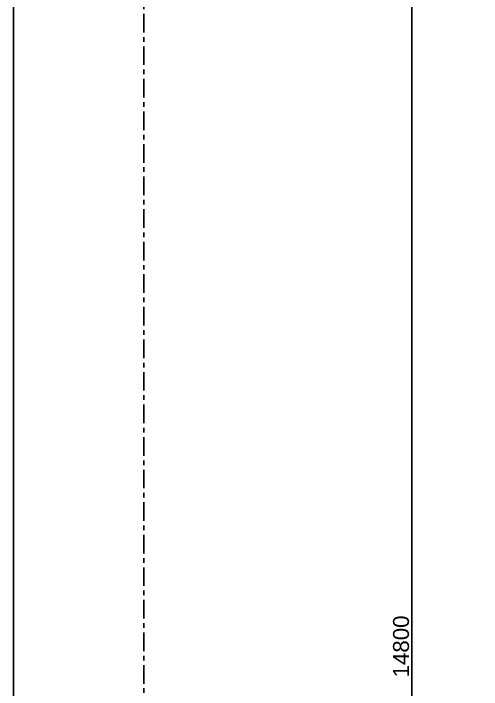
# Model space of a CAD drawing. Header units: millimetres. Extents: x 663313 to 1226001, y 1431724 to 1620898.
# Drawn here: x 687863 to 692260, y 1514221 to 1520579 of the extents above; entities that cross this region are included whole.
import ezdxf
from ezdxf.enums import TextEntityAlignment as Align

# ---------------------------------------------------------------- set-up
doc = ezdxf.new("R2010")
doc.units = ezdxf.units.MM
doc.linetypes.add('CENTER', pattern=[50.8, 31.75, -6.35, 6.35, -6.35])
doc.linetypes.add('TA_GL_000.70000', pattern=[1.925, 0.7, -0.175, 0.175, -0.175, 0.7])
for name, color, linetype in [('000 - 0_SYM_DWG_GRIDLINE_MAIN_COLOR_251', 7, 'Continuous'), ('000 - 0_SYM_DWG_SLOPE-SYM_TEXT_COLOR_3', 7, 'Continuous'), ('000 - D I M', 7, 'Continuous'), ('000 - GRID', 7, 'CENTER'), ('_PP-Dim', 7, 'Continuous'), ('DIM', 7, 'Continuous')]:
    doc.layers.add(name, color=color, linetype=linetype)
doc.styles.add('Arial', font='arial.ttf')
doc.styles.add('FAMELINE_FOR_CKST', font='arial.ttf')
doc.styles.add('TA', font='', dxfattribs={"height": 4.5})
doc.styles.get('TA').set_extended_font_data('Cordia New')
doc.dimstyles.new('FAMELINE-CKST_C-C', dxfattribs={"dimtxt": 0.3, "dimasz": 0.15, "dimexe": 0.1, "dimexo": 0.1, "dimgap": 0.05, "dimtad": 1, "dimzin": 0, "dimdsep": 46, "dimtxsty": 'FAMELINE_FOR_CKST', "dimblk": 'ORIGIN', "dimblk1": 'ORIGIN', "dimblk2": 'ORIGIN', "dimsah": 1, "dimcen": 0.1, "dimdle": 0.1, "dimclrd": 7, "dimclre": 7, "dimclrt": 7, "dimadec": 0, "dimazin": 0, "dimtfac": 1, "dimtix": 1, "dimtmove": 2, "dimatfit": 3, "dimfxl": 1, "dimtolj": 1, "dimtzin": 0, "dimlwd": -1, "dimlwe": -1, "dimarcsym": 0})

# ---------------------------------------------------------------- blocks, each defined once
blk = doc.blocks.new('*U4785')
at = {"layer": '000 - 0_SYM_DWG_GRIDLINE_MAIN_COLOR_251', "color": 7, "linetype": 'ByBlock', "ltscale": 5}
blk.add_line((20, 0), (-316, 0), dxfattribs=at)
at = {"color": 7, "style": 'TA', "flags": 1}
blk.add_attdef('LOCATION', (6, -6), '', height=4.5, rotation=270, dxfattribs=at)
at = {"layer": '000 - 0_SYM_DWG_SLOPE-SYM_TEXT_COLOR_3', "color": 7, "style": 'Arial'}
blk.add_attdef('GRID-HEAD', text='', height=4, rotation=270, dxfattribs=at).set_placement((41.25, 0), align=Align.MIDDLE_CENTER)
blk = doc.blocks.new('_Origin')
at = {"color": 7, "linetype": 'ByBlock', "lineweight": -2}
blk.add_line((0, 0), (-1, 0), dxfattribs=at)
blk.add_circle((0, 0), 0.5, dxfattribs=at)
blk = doc.blocks.new('*D4829')
at = {"layer": '000 - D I M', "color": 7, "transparency": 16777216}
for p, q in [((-3850, 0), (-6381.2, 0)), ((-6331.2, -14725), (-6331.2, -75)), ((-3850, -14800), (-6381.2, -14800))]:
    blk.add_line(p, q, dxfattribs=at)
at = {"layer": 'Defpoints', "color": 7, "transparency": 16777216}
for p in [(-3800, 0), (-6331.2, 0), (-3800, -14800)]:
    blk.add_point(p, dxfattribs=at)
at = {"layer": '000 - D I M', "color": 7, "transparency": 16777216, "xscale": 75, "yscale": 75, "zscale": 75}
for p, rotation in [((-6331.2, 0), 90), ((-6331.2, -14800), 270)]:
    blk.add_blockref('_Origin', p, dxfattribs=dict(at, rotation=rotation))
at = {"layer": '000 - D I M', "color": 7, "transparency": 16777216, "insert": (-6432.8, -7400), "char_height": 150, "attachment_point": 5, "rotation": 90, "style": 'FAMELINE_FOR_CKST'}
blk.add_mtext('\\A1;14800', dxfattribs=at)
blk = doc.blocks.new('W-1-PP18-ST_ENT4_REV00_20260531-225107_LOPF_DIMS')
at = {"layer": '000 - GRID', "color": 7, "linetype": 'TA_GL_000.70000', "xscale": 50.00000000000044, "yscale": 50.00000000000044, "zscale": 50.00000000000044, "rotation": 90}
blk.add_blockref('*U4785', (-8850, 0), dxfattribs=at)
at = {"layer": '000 - D I M', "color": 7}
dim = blk.add_linear_dim(base=(-6331.2, 0), p1=(-3800, -14800), p2=(-3800, 0), angle=270, dimstyle='FAMELINE-CKST_C-C', override={"dimscale": 500, "dimdec": 0, "dimclrd": 7, "dimclre": 7, "dimclrt": 7}, dxfattribs=at)
dim.commit()
dim.dimension.update_dxf_attribs({"geometry": '*D4829', "text_midpoint": (-6432.8, -7400)})

msp = doc.modelspace()

# ---------------------------------------------------------------- linework, layer by layer
at = {"layer": '_PP-Dim', "color": 7}
msp.add_lwpolyline([(687862.5634, 1505819.1136), (726612.5634, 1505819.1136), (726612.5634, 1525819.1136), (687862.5634, 1525819.1136)], close=True, dxfattribs=at)

# ---------------------------------------------------------------- block references
at = {"layer": 'DIM', "color": 7}
msp.add_blockref('W-1-PP18-ST_ENT4_REV00_20260531-225107_LOPF_DIMS', (697937.9499, 1522025.7857), dxfattribs=at)
msp.add_blockref('W-1-PP18-ST_ENT4_REV00_20260531-225107_LOPF_DIMS', (697937.9499, 1522025.7857), dxfattribs=at)

doc.saveas('drawing.dxf')
